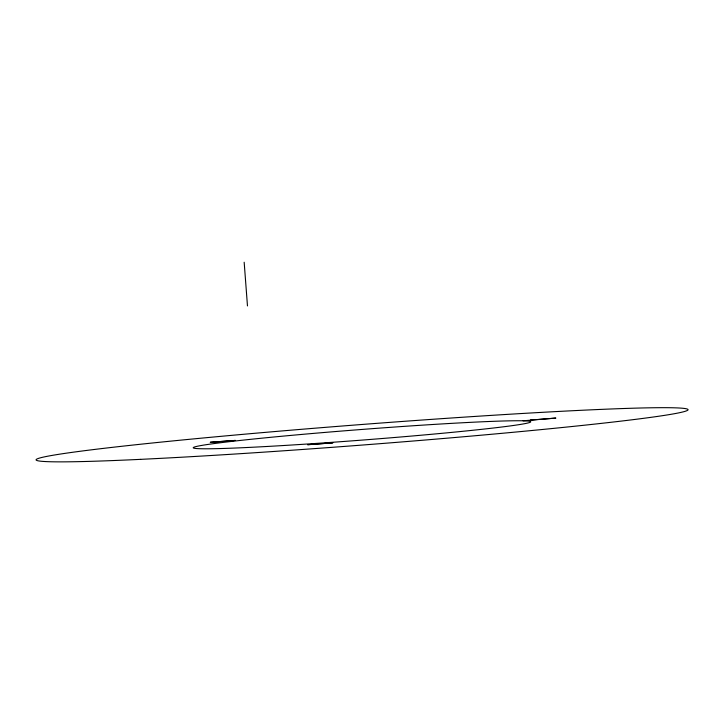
<?xml version="1.0" encoding="UTF-8"?>
<svg xmlns="http://www.w3.org/2000/svg" width="724" height="724" viewBox="0 0 724 724"><rect width="100%" height="100%" fill="white"/><g stroke="black" fill="none" stroke-linecap="round" stroke-linejoin="round"><path stroke-width="1.09" d="M523.099 420.807L555.878 418.074L530.592 420.056L531.154 420.11M244.169 262.233L247.472 305.926M210.34 442.274L235.318 440.427L210.34 442.274M307.745 444.699L332.723 442.853L307.745 444.699M247.481 447.486A169.172 5.312 -4.4 0 0 526.511 423.305A169.172 5.312 -4.4 0 0 312.017 433.522A169.172 5.312 -4.4 0 0 247.481 447.486M140.628 459.351A327.013 10.272 -4.4 0 0 679.999 412.608A327.013 10.272 -4.4 0 0 265.373 432.364A327.013 10.272 -4.4 0 0 140.628 459.351"/></g></svg>
